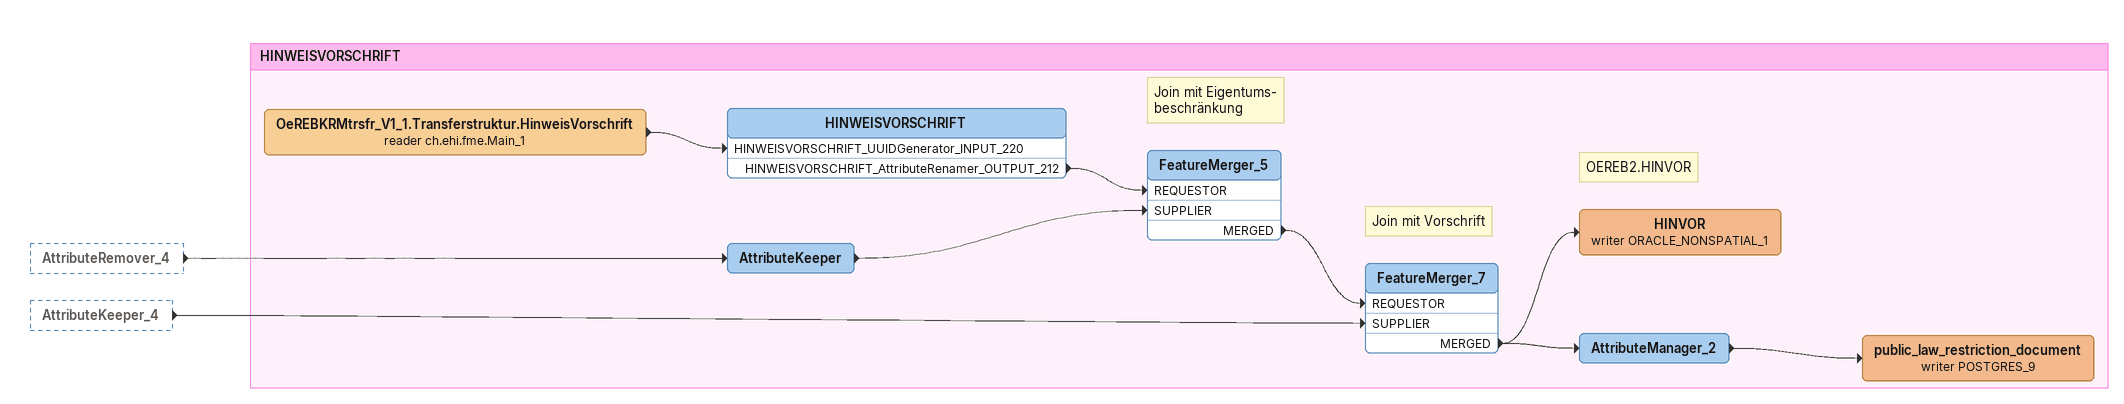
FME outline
AttributeRemover_4 [outside]
    -> AttributeKeeper
AttributeKeeper_4 [outside]
    -> FeatureMerger_7 [SUPPLIER]

Bookmark: HINWEISVORSCHRIFT
AttributeKeeper
    -> FeatureMerger_5 [SUPPLIER]
OeREBKRMtrsfr_V1_1.Transferstruktur.HinweisVorschrift (reader ch.ehi.fme.Main_1)
    -> HINWEISVORSCHRIFT [HINWEISVORSCHRIFT_UUIDGenerator_INPUT_220]
HINWEISVORSCHRIFT
    HINWEISVORSCHRIFT_AttributeRenamer_OUTPUT_212 -> FeatureMerger_5 [REQUESTOR]
Note: Join mit Eigentums- / beschränkung
FeatureMerger_5
    MERGED -> FeatureMerger_7 [REQUESTOR]
Note: Join mit Vorschrift
FeatureMerger_7
    MERGED -> HINVOR (writer ORACLE_NONSPATIAL_1)
    MERGED -> AttributeManager_2
Note: OEREB2.HINVOR
HINVOR (writer ORACLE_NONSPATIAL_1)
AttributeManager_2
    -> public_law_restriction_document (writer POSTGRES_9)
public_law_restriction_document (writer POSTGRES_9)
